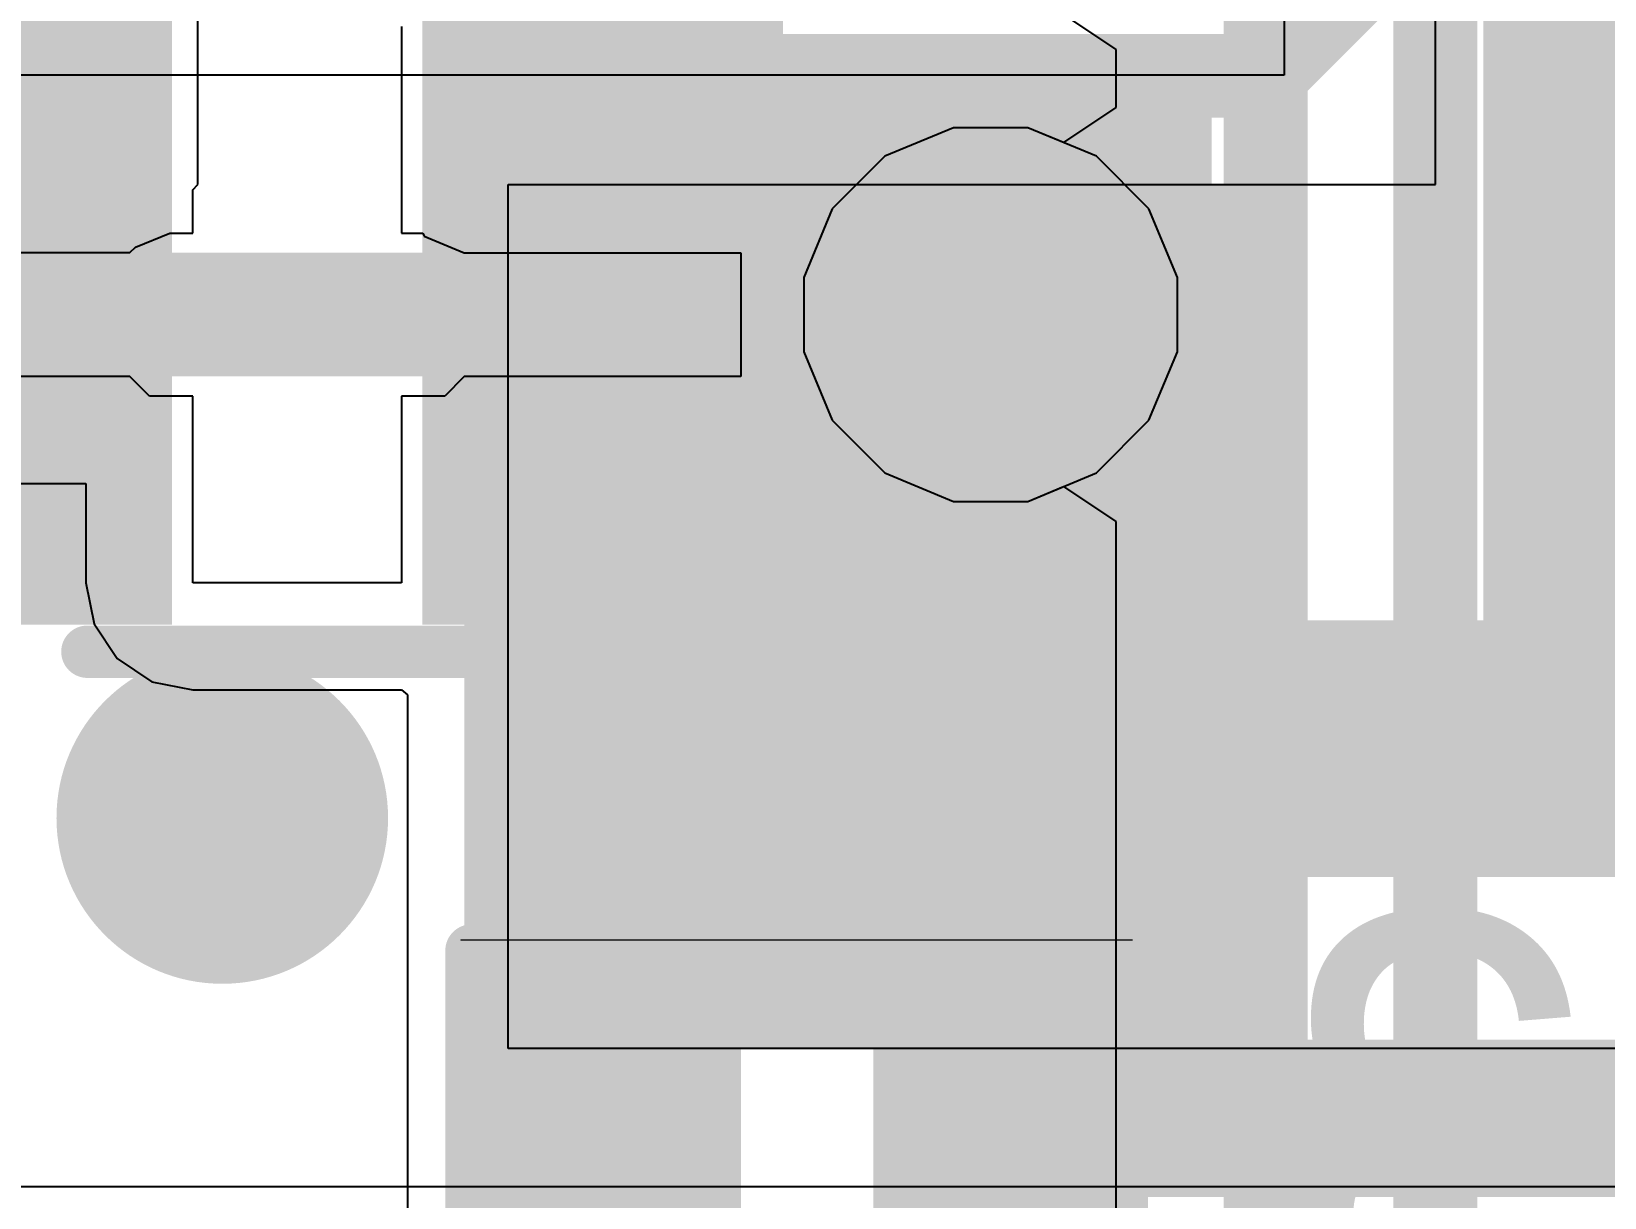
# Model space of a CAD drawing. Header units: inches. Extents: x -2.7 to 10.9, y -2.9 to 7.4.
# Drawn here: x 1.2015 to 1.3515, y -1.7771 to -1.6658 of the extents above; entities that cross this region are included whole.
import ezdxf

# ---------------------------------------------------------------- set-up
doc = ezdxf.new("R2010")
doc.units = ezdxf.units.IN
doc.header["$MEASUREMENT"] = 0
for name, color, linetype in [('Board Outline', 216, 'Continuous'), ('Bottom Layer', 5, 'Continuous'), ('Bottom Overlay', 54, 'Continuous'), ('Bottom Paste', 16, 'Continuous'), ('Bottom Solder', 6, 'Continuous'), ('Drill Drawing', 1, 'Continuous'), ('Layer 2', 16, 'Continuous'), ('Layer 3', 76, 'Continuous'), ('Top Layer', 1, 'Continuous'), ('Top Solder', 216, 'Continuous'), ('Via Holes', 16, 'Continuous')]:
    doc.layers.add(name, color=color, linetype=linetype)
doc.styles.add('Arial', font='', dxfattribs={"height": 0.2})
doc.styles.get('Arial').set_extended_font_data('Arial')

# ---------------------------------------------------------------- blocks, each defined once
blk = doc.blocks.new('SOT_583_B_136')
at = {"layer": 'Bottom Layer'}
for points in [[(-0.04232, 0.03543), (-0.01594, 0.03543), (-0.01594, 0.02362), (-0.04232, 0.02362)], [(0.01594, 0.03543), (0.04232, 0.03543), (0.04232, 0.02362), (0.01594, 0.02362)], [(-0.04232, 0.01575), (-0.01594, 0.01575), (-0.01594, 0.00394), (-0.04232, 0.00394)], [(0.01594, 0.01575), (0.04232, 0.01575), (0.04232, 0.00394), (0.01594, 0.00394)], [(-0.04232, -0.00394), (-0.01594, -0.00394), (-0.01594, -0.01575), (-0.04232, -0.01575)], [(0.01594, -0.00394), (0.04232, -0.00394), (0.04232, -0.01575), (0.01594, -0.01575)], [(-0.04232, -0.02362), (-0.01594, -0.02362), (-0.01594, -0.03543), (-0.04232, -0.03543)], [(0.01594, -0.02362), (0.04232, -0.02362), (0.04232, -0.03543), (0.01594, -0.03543)]]:
    blk.add_hatch(color=5, dxfattribs=at).paths.add_polyline_path(points)
at = {"layer": 'Bottom Paste'}
for points in [[(-0.04232, 0.03543), (-0.01594, 0.03543), (-0.01594, 0.02362), (-0.04232, 0.02362)], [(0.01594, 0.03543), (0.04232, 0.03543), (0.04232, 0.02362), (0.01594, 0.02362)], [(-0.04232, 0.01575), (-0.01594, 0.01575), (-0.01594, 0.00394), (-0.04232, 0.00394)], [(0.01594, 0.01575), (0.04232, 0.01575), (0.04232, 0.00394), (0.01594, 0.00394)], [(-0.04232, -0.00394), (-0.01594, -0.00394), (-0.01594, -0.01575), (-0.04232, -0.01575)], [(0.01594, -0.00394), (0.04232, -0.00394), (0.04232, -0.01575), (0.01594, -0.01575)], [(-0.04232, -0.02362), (-0.01594, -0.02362), (-0.01594, -0.03543), (-0.04232, -0.03543)], [(0.01594, -0.02362), (0.04232, -0.02362), (0.04232, -0.03543), (0.01594, -0.03543)]]:
    blk.add_hatch(color=16, dxfattribs=at).paths.add_polyline_path(points)
at = {"layer": 'Bottom Solder'}
for points in [[(-0.04632, 0.03943), (-0.01194, 0.03943), (-0.01194, 0.01962), (-0.04632, 0.01962)], [(0.01194, 0.03943), (0.04632, 0.03943), (0.04632, 0.01962), (0.01194, 0.01962)], [(-0.04632, 0.01975), (-0.01194, 0.01975), (-0.01194, -0.00006), (-0.04632, -0.00006)], [(0.01194, 0.01975), (0.04632, 0.01975), (0.04632, -0.00006), (0.01194, -0.00006)], [(-0.04632, 0.00006), (-0.01194, 0.00006), (-0.01194, -0.01975), (-0.04632, -0.01975)], [(0.01194, 0.00006), (0.04632, 0.00006), (0.04632, -0.01975), (0.01194, -0.01975)], [(-0.04632, -0.01962), (-0.01194, -0.01962), (-0.01194, -0.03943), (-0.04632, -0.03943)], [(0.01194, -0.01962), (0.04632, -0.01962), (0.04632, -0.03943), (0.01194, -0.03943)]]:
    blk.add_hatch(color=6, dxfattribs=at).paths.add_polyline_path(points)
at = {"layer": 'Bottom Overlay'}
for points in [[(-0.02, 0.042, 0.005, 0.005, 0), (0.022, 0.042, 0.005, 0.005, 0)], [(-0.053, -0.035, 0.005, 0.005, 0), (-0.053, -0.025, 0.005, 0.005, 0)], [(-0.053, -0.025, 0.005, 0.005, 0), (-0.048, -0.03, 0.005, 0.005, 0)], [(-0.053, -0.035, 0.005, 0.005, 0), (-0.048, -0.03, 0.005, 0.005, 0)], [(-0.02, -0.042, 0.005, 0.005, 0), (0.022, -0.042, 0.005, 0.005, 0)]]:
    blk.add_lwpolyline(points, format="xyseb", dxfattribs=at)
for points in [[(-0.02125, 0.042, 0.0025, 0.0025, 1), (-0.01875, 0.042, 0.0025, 0.0025, 1)], [(0.02075, 0.042, 0.0025, 0.0025, 1), (0.02325, 0.042, 0.0025, 0.0025, 1)], [(-0.05425, -0.025, 0.0025, 0.0025, 1), (-0.05175, -0.025, 0.0025, 0.0025, 1)], [(-0.05425, -0.025, 0.0025, 0.0025, 1), (-0.05175, -0.025, 0.0025, 0.0025, 1)], [(-0.04925, -0.03, 0.0025, 0.0025, 1), (-0.04675, -0.03, 0.0025, 0.0025, 1)], [(-0.04925, -0.03, 0.0025, 0.0025, 1), (-0.04675, -0.03, 0.0025, 0.0025, 1)], [(-0.05425, -0.035, 0.0025, 0.0025, 1), (-0.05175, -0.035, 0.0025, 0.0025, 1)], [(-0.05425, -0.035, 0.0025, 0.0025, 1), (-0.05175, -0.035, 0.0025, 0.0025, 1)], [(-0.02125, -0.042, 0.0025, 0.0025, 1), (-0.01875, -0.042, 0.0025, 0.0025, 1)], [(0.02075, -0.042, 0.0025, 0.0025, 1), (0.02325, -0.042, 0.0025, 0.0025, 1)]]:
    blk.add_lwpolyline(points, format="xyseb", close=True, dxfattribs=at)
blk = doc.blocks.new('R___0402_B_201')
at = {"layer": 'Bottom Layer'}
for points in [[(-0.0095, 0.0125), (-0.0095, -0.0125), (-0.0275, -0.0125), (-0.0275, 0.0125)], [(0.0275, 0.0125), (0.0275, -0.0125), (0.0095, -0.0125), (0.0095, 0.0125)]]:
    blk.add_hatch(color=5, dxfattribs=at).paths.add_polyline_path(points)
at = {"layer": 'Bottom Paste'}
for points in [[(-0.0095, 0.0125), (-0.0095, -0.0125), (-0.0275, -0.0125), (-0.0275, 0.0125)], [(0.0275, 0.0125), (0.0275, -0.0125), (0.0095, -0.0125), (0.0095, 0.0125)]]:
    blk.add_hatch(color=16, dxfattribs=at).paths.add_polyline_path(points)
at = {"layer": 'Bottom Solder'}
for points in [[(-0.00733, 0.01467), (-0.00733, -0.01467), (-0.02967, -0.01467), (-0.02967, 0.01467)], [(0.02967, 0.01467), (0.02967, -0.01467), (0.00733, -0.01467), (0.00733, 0.01467)]]:
    blk.add_hatch(color=6, dxfattribs=at).paths.add_polyline_path(points)
at = {"layer": 'Bottom Overlay'}
for points in [[(-0.031, -0.016, 0.005, 0.005, 0), (-0.031, 0.016, 0.005, 0.005, 0)], [(-0.031, 0.016, 0.005, 0.005, 0), (0.031, 0.016, 0.005, 0.005, 0)], [(0.031, -0.016, 0.005, 0.005, 0), (0.031, 0.016, 0.005, 0.005, 0)], [(-0.032, 0.017, 0.000127, 0.000127, 0), (0.032, 0.017, 0.000127, 0.000127, 0)], [(-0.031, -0.016, 0.005, 0.005, 0), (0.031, -0.016, 0.005, 0.005, 0)]]:
    blk.add_lwpolyline(points, format="xyseb", dxfattribs=at)
for points in [[(-0.03225, 0.016, 0.0025, 0.0025, 1), (-0.02975, 0.016, 0.0025, 0.0025, 1)], [(-0.03225, 0.016, 0.0025, 0.0025, 1), (-0.02975, 0.016, 0.0025, 0.0025, 1)], [(0.02975, 0.016, 0.0025, 0.0025, 1), (0.03225, 0.016, 0.0025, 0.0025, 1)], [(0.02975, 0.016, 0.0025, 0.0025, 1), (0.03225, 0.016, 0.0025, 0.0025, 1)], [(-0.03203, 0.017, 0.0000635, 0.0000635, 1), (-0.03197, 0.017, 0.0000635, 0.0000635, 1)], [(0.03197, 0.017, 0.0000635, 0.0000635, 1), (0.03203, 0.017, 0.0000635, 0.0000635, 1)], [(-0.03225, -0.016, 0.0025, 0.0025, 1), (-0.02975, -0.016, 0.0025, 0.0025, 1)], [(-0.03225, -0.016, 0.0025, 0.0025, 1), (-0.02975, -0.016, 0.0025, 0.0025, 1)], [(0.02975, -0.016, 0.0025, 0.0025, 1), (0.03225, -0.016, 0.0025, 0.0025, 1)], [(0.02975, -0.016, 0.0025, 0.0025, 1), (0.03225, -0.016, 0.0025, 0.0025, 1)]]:
    blk.add_lwpolyline(points, format="xyseb", close=True, dxfattribs=at)

msp = doc.modelspace()

# ---------------------------------------------------------------- hatches: boundary and pattern name
at = {"layer": 'Bottom Layer'}
for points in [[(1.34, -1.74648), (1.367, -1.74648), (1.367, -1.576), (1.34, -1.576)], [(1.11742, -1.68123), (1.21092, -1.68123), (1.21092, -1.66553), (1.11742, -1.66553)], [(1.24281, -1.68154), (1.31409, -1.68154), (1.31409, -1.66607), (1.24281, -1.66607)], [(1.27573, -1.7128), (1.31409, -1.7128), (1.31409, -1.66607), (1.27573, -1.66607)], [(1.18454, -1.69875), (1.26919, -1.69875), (1.26919, -1.68694), (1.18454, -1.68694)], [(1.24281, -1.825), (1.26919, -1.825), (1.26919, -1.70662), (1.24281, -1.70662)], [(1.24281, -1.74648), (1.367, -1.74648), (1.367, -1.722), (1.24281, -1.722)]]:
    msp.add_hatch(color=5, dxfattribs=at).paths.add_polyline_path(points)
h = msp.add_hatch(color=5, dxfattribs=at)
edge = h.paths.add_edge_path()
edge.add_arc((1.293, -1.69284), 0.01181, 0, 360)
h = msp.add_hatch(color=5, dxfattribs=at)
edge = h.paths.add_edge_path()
edge.add_arc((1.21973, -1.74086), 0.01181, 0, 360)
at = {"layer": 'Bottom Solder'}
h = msp.add_hatch(color=6, dxfattribs=at)
edge = h.paths.add_edge_path()
edge.add_arc((1.293, -1.69284), 0.01581, 0, 360)
h = msp.add_hatch(color=6, dxfattribs=at)
edge = h.paths.add_edge_path()
edge.add_arc((1.21973, -1.74086), 0.01581, 0, 360)
at = {"layer": 'Layer 2'}
h = msp.add_hatch(color=16, dxfattribs=at)
edge = h.paths.add_edge_path()
edge.add_arc((1.293, -1.69284), 0.01181, 0, 360)
h = msp.add_hatch(color=16, dxfattribs=at)
edge = h.paths.add_edge_path()
edge.add_arc((1.21973, -1.74086), 0.01181, 0, 360)
at = {"layer": 'Layer 3'}
msp.add_hatch(color=76, dxfattribs=at).paths.add_polyline_path([(1.247, -1.76284), (1.321, -1.76284), (1.321, -1.68045), (1.247, -1.68045)])
h = msp.add_hatch(color=76, dxfattribs=at)
edge = h.paths.add_edge_path()
edge.add_arc((1.293, -1.69284), 0.01181, 0, 360)
h = msp.add_hatch(color=76, dxfattribs=at)
edge = h.paths.add_edge_path()
edge.add_arc((1.21973, -1.74086), 0.01181, 0, 360)
at = {"layer": 'Top Layer'}
h = msp.add_hatch(color=1, dxfattribs=at)
edge = h.paths.add_edge_path()
edge.add_arc((1.293, -1.69284), 0.01181, 0, 360)
h = msp.add_hatch(color=1, dxfattribs=at)
edge = h.paths.add_edge_path()
edge.add_arc((1.21973, -1.74086), 0.01181, 0, 360)
at = {"layer": 'Top Solder'}
h = msp.add_hatch(color=216, dxfattribs=at)
edge = h.paths.add_edge_path()
edge.add_arc((1.293, -1.69284), 0.01581, 0, 360)
h = msp.add_hatch(color=216, dxfattribs=at)
edge = h.paths.add_edge_path()
edge.add_arc((1.21973, -1.74086), 0.01581, 0, 360)
at = {"layer": 'Via Holes'}
h = msp.add_hatch(color=7, dxfattribs=at)
edge = h.paths.add_edge_path()
edge.add_arc((1.293, -1.69284), 0.00591, 0, 360)
h = msp.add_hatch(color=7, dxfattribs=at)
edge = h.paths.add_edge_path()
edge.add_arc((1.21973, -1.74086), 0.00591, 0, 360)

# ---------------------------------------------------------------- linework, layer by layer
at = {"layer": 'Board Outline'}
msp.add_lwpolyline([(2.84412, -0.24125, 0.005, 0.005, -0.741893), (-2.49969, -1.37795, 0.005, 0.005, 0)], format="xyseb", dxfattribs=at)
at = {"layer": 'Bottom Layer'}
for p, q in [((1.21741, -1.68045), (1.21741, -1.60316)), ((1.23681, -1.66538), (1.23681, -1.68507)), ((1.21692, -1.68094), (1.21741, -1.68045)), ((1.21692, -1.68507), (1.21692, -1.68094)), ((1.21144, -1.68643), (1.21472, -1.68507)), ((1.21472, -1.68507), (1.21692, -1.68507)), ((1.23681, -1.68507), (1.23886, -1.68507)), ((1.23886, -1.68507), (1.23898, -1.68537)), ((1.23898, -1.68537), (1.24281, -1.68695)), ((1.10816, -1.68694), (1.21092, -1.68694)), ((1.21092, -1.68694), (1.21144, -1.68643)), ((1.24281, -1.68695), (1.26919, -1.68695)), ((1.26919, -1.68695), (1.26919, -1.69875)), ((1.21092, -1.69875), (1.16821, -1.69875)), ((1.2128, -1.70062), (1.21092, -1.69875)), ((1.24281, -1.69875), (1.24094, -1.70062)), ((1.26919, -1.69875), (1.24281, -1.69875)), ((1.21692, -1.70062), (1.2128, -1.70062)), ((1.21692, -1.71844), (1.21692, -1.70062)), ((1.24094, -1.70062), (1.23681, -1.70062)), ((1.23681, -1.70062), (1.23681, -1.71844)), ((1.17386, -1.70895), (1.20673, -1.70895)), ((1.20673, -1.70895), (1.20673, -1.71844)), ((1.20673, -1.71844), (1.2075, -1.72234)), ((1.23681, -1.71844), (1.21692, -1.71844)), ((1.2075, -1.72234), (1.20971, -1.72565)), ((1.20971, -1.72565), (1.21302, -1.72786)), ((1.21302, -1.72786), (1.21692, -1.72863)), ((1.21692, -1.72863), (1.23681, -1.72863)), ((1.23681, -1.72863), (1.2374, -1.72911)), ((1.2374, -1.72911), (1.2374, -1.74648)), ((1.2374, -1.74648), (1.2374, -1.825))]:
    msp.add_line(p, q, dxfattribs=at)
for points in [[(1.31901, -1.67007, 0.008, 0.008, 0), (1.32917, -1.65992, 0.008, 0.008, 0)], [(1.302, -1.67816, 0.008, 0.008, 0), (1.31009, -1.67007, 0.008, 0.008, 0)], [(1.31009, -1.67007, 0.008, 0.008, 0), (1.31901, -1.67007, 0.008, 0.008, 0)], [(1.302, -1.6837, 0.008, 0.008, 0), (1.302, -1.67816, 0.008, 0.008, 0)], [(1.25954, -1.73715, 0.015, 0.015, 0), (1.26169, -1.735, 0.015, 0.015, 0)], [(1.25954, -1.7405, 0.015, 0.015, 0), (1.25954, -1.73715, 0.015, 0.015, 0)], [(1.293, -1.7695, 0.015, 0.015, 0), (1.59256, -1.7695, 0.015, 0.015, 0)]]:
    msp.add_lwpolyline(points, format="xyseb", dxfattribs=at)
for points in [[(1.30809, -1.67007, 0.004, 0.004, 1), (1.31209, -1.67007, 0.004, 0.004, 1)], [(1.30809, -1.67007, 0.004, 0.004, 1), (1.31209, -1.67007, 0.004, 0.004, 1)], [(1.31701, -1.67007, 0.004, 0.004, 1), (1.32101, -1.67007, 0.004, 0.004, 1)], [(1.31701, -1.67007, 0.004, 0.004, 1), (1.32101, -1.67007, 0.004, 0.004, 1)], [(1.3, -1.67816, 0.004, 0.004, 1), (1.304, -1.67816, 0.004, 0.004, 1)], [(1.3, -1.67816, 0.004, 0.004, 1), (1.304, -1.67816, 0.004, 0.004, 1)], [(1.3, -1.6837, 0.004, 0.004, 1), (1.304, -1.6837, 0.004, 0.004, 1)], [(1.25794, -1.735, 0.0075, 0.0075, 1), (1.26544, -1.735, 0.0075, 0.0075, 1)], [(1.25579, -1.73715, 0.0075, 0.0075, 1), (1.26329, -1.73715, 0.0075, 0.0075, 1)], [(1.25579, -1.73715, 0.0075, 0.0075, 1), (1.26329, -1.73715, 0.0075, 0.0075, 1)], [(1.25579, -1.7405, 0.0075, 0.0075, 1), (1.26329, -1.7405, 0.0075, 0.0075, 1)], [(1.28925, -1.7695, 0.0075, 0.0075, 1), (1.29675, -1.7695, 0.0075, 0.0075, 1)]]:
    msp.add_lwpolyline(points, format="xyseb", close=True, dxfattribs=at)
at = {"layer": 'Drill Drawing'}
for points in [[(1.288, -1.68784, 0.002, 0.002, 0), (1.293, -1.68284, 0.002, 0.002, 0)], [(1.293, -1.68284, 0.002, 0.002, 0), (1.298, -1.68784, 0.002, 0.002, 0)], [(1.29, -1.68984, 0.002, 0.002, 0), (1.293, -1.68684, 0.002, 0.002, 0)], [(1.293, -1.68684, 0.002, 0.002, 0), (1.296, -1.68984, 0.002, 0.002, 0)], [(1.283, -1.68784, 0.002, 0.002, 0), (1.288, -1.69284, 0.002, 0.002, 0)], [(1.283, -1.68784, 0.002, 0.002, 0), (1.288, -1.68784, 0.002, 0.002, 0)], [(1.298, -1.68784, 0.002, 0.002, 0), (1.303, -1.68784, 0.002, 0.002, 0)], [(1.298, -1.69284, 0.002, 0.002, 0), (1.303, -1.68784, 0.002, 0.002, 0)], [(1.287, -1.68984, 0.002, 0.002, 0), (1.29, -1.69284, 0.002, 0.002, 0)], [(1.287, -1.68984, 0.002, 0.002, 0), (1.29, -1.68984, 0.002, 0.002, 0)], [(1.296, -1.68984, 0.002, 0.002, 0), (1.299, -1.68984, 0.002, 0.002, 0)], [(1.296, -1.69284, 0.002, 0.002, 0), (1.299, -1.68984, 0.002, 0.002, 0)], [(1.283, -1.69784, 0.002, 0.002, 0), (1.288, -1.69284, 0.002, 0.002, 0)], [(1.287, -1.69584, 0.002, 0.002, 0), (1.29, -1.69284, 0.002, 0.002, 0)], [(1.296, -1.69284, 0.002, 0.002, 0), (1.299, -1.69584, 0.002, 0.002, 0)], [(1.298, -1.69284, 0.002, 0.002, 0), (1.303, -1.69784, 0.002, 0.002, 0)], [(1.287, -1.69584, 0.002, 0.002, 0), (1.29, -1.69584, 0.002, 0.002, 0)], [(1.29, -1.69584, 0.002, 0.002, 0), (1.293, -1.69884, 0.002, 0.002, 0)], [(1.293, -1.69884, 0.002, 0.002, 0), (1.296, -1.69584, 0.002, 0.002, 0)], [(1.296, -1.69584, 0.002, 0.002, 0), (1.299, -1.69584, 0.002, 0.002, 0)], [(1.283, -1.69784, 0.002, 0.002, 0), (1.288, -1.69784, 0.002, 0.002, 0)], [(1.288, -1.69784, 0.002, 0.002, 0), (1.293, -1.70284, 0.002, 0.002, 0)], [(1.293, -1.70284, 0.002, 0.002, 0), (1.298, -1.69784, 0.002, 0.002, 0)], [(1.298, -1.69784, 0.002, 0.002, 0), (1.303, -1.69784, 0.002, 0.002, 0)], [(1.21473, -1.73586, 0.002, 0.002, 0), (1.21973, -1.73086, 0.002, 0.002, 0)], [(1.21973, -1.73086, 0.002, 0.002, 0), (1.22473, -1.73586, 0.002, 0.002, 0)], [(1.21673, -1.73786, 0.002, 0.002, 0), (1.21973, -1.73486, 0.002, 0.002, 0)], [(1.21973, -1.73486, 0.002, 0.002, 0), (1.22273, -1.73786, 0.002, 0.002, 0)], [(1.20973, -1.73586, 0.002, 0.002, 0), (1.21473, -1.74086, 0.002, 0.002, 0)], [(1.20973, -1.73586, 0.002, 0.002, 0), (1.21473, -1.73586, 0.002, 0.002, 0)], [(1.22473, -1.73586, 0.002, 0.002, 0), (1.22973, -1.73586, 0.002, 0.002, 0)], [(1.22473, -1.74086, 0.002, 0.002, 0), (1.22973, -1.73586, 0.002, 0.002, 0)], [(1.21373, -1.73786, 0.002, 0.002, 0), (1.21673, -1.74086, 0.002, 0.002, 0)], [(1.21373, -1.73786, 0.002, 0.002, 0), (1.21673, -1.73786, 0.002, 0.002, 0)], [(1.22273, -1.73786, 0.002, 0.002, 0), (1.22573, -1.73786, 0.002, 0.002, 0)], [(1.22273, -1.74086, 0.002, 0.002, 0), (1.22573, -1.73786, 0.002, 0.002, 0)], [(1.20973, -1.74586, 0.002, 0.002, 0), (1.21473, -1.74086, 0.002, 0.002, 0)], [(1.21373, -1.74386, 0.002, 0.002, 0), (1.21673, -1.74086, 0.002, 0.002, 0)], [(1.22273, -1.74086, 0.002, 0.002, 0), (1.22573, -1.74386, 0.002, 0.002, 0)], [(1.22473, -1.74086, 0.002, 0.002, 0), (1.22973, -1.74586, 0.002, 0.002, 0)], [(1.21373, -1.74386, 0.002, 0.002, 0), (1.21673, -1.74386, 0.002, 0.002, 0)], [(1.21673, -1.74386, 0.002, 0.002, 0), (1.21973, -1.74686, 0.002, 0.002, 0)], [(1.21973, -1.74686, 0.002, 0.002, 0), (1.22273, -1.74386, 0.002, 0.002, 0)], [(1.22273, -1.74386, 0.002, 0.002, 0), (1.22573, -1.74386, 0.002, 0.002, 0)], [(1.20973, -1.74586, 0.002, 0.002, 0), (1.21473, -1.74586, 0.002, 0.002, 0)], [(1.21473, -1.74586, 0.002, 0.002, 0), (1.21973, -1.75086, 0.002, 0.002, 0)], [(1.21973, -1.75086, 0.002, 0.002, 0), (1.22473, -1.74586, 0.002, 0.002, 0)], [(1.22473, -1.74586, 0.002, 0.002, 0), (1.22973, -1.74586, 0.002, 0.002, 0)]]:
    msp.add_lwpolyline(points, format="xyseb", dxfattribs=at)
for points in [[(1.2925, -1.68284, 0.001, 0.001, 1), (1.2935, -1.68284, 0.001, 0.001, 1)], [(1.2925, -1.68284, 0.001, 0.001, 1), (1.2935, -1.68284, 0.001, 0.001, 1)], [(1.2925, -1.68684, 0.001, 0.001, 1), (1.2935, -1.68684, 0.001, 0.001, 1)], [(1.2925, -1.68684, 0.001, 0.001, 1), (1.2935, -1.68684, 0.001, 0.001, 1)], [(1.2825, -1.68784, 0.001, 0.001, 1), (1.2835, -1.68784, 0.001, 0.001, 1)], [(1.2825, -1.68784, 0.001, 0.001, 1), (1.2835, -1.68784, 0.001, 0.001, 1)], [(1.2875, -1.68784, 0.001, 0.001, 1), (1.2885, -1.68784, 0.001, 0.001, 1)], [(1.2875, -1.68784, 0.001, 0.001, 1), (1.2885, -1.68784, 0.001, 0.001, 1)], [(1.2975, -1.68784, 0.001, 0.001, 1), (1.2985, -1.68784, 0.001, 0.001, 1)], [(1.2975, -1.68784, 0.001, 0.001, 1), (1.2985, -1.68784, 0.001, 0.001, 1)], [(1.3025, -1.68784, 0.001, 0.001, 1), (1.3035, -1.68784, 0.001, 0.001, 1)], [(1.3025, -1.68784, 0.001, 0.001, 1), (1.3035, -1.68784, 0.001, 0.001, 1)], [(1.2865, -1.68984, 0.001, 0.001, 1), (1.2875, -1.68984, 0.001, 0.001, 1)], [(1.2865, -1.68984, 0.001, 0.001, 1), (1.2875, -1.68984, 0.001, 0.001, 1)], [(1.2895, -1.68984, 0.001, 0.001, 1), (1.2905, -1.68984, 0.001, 0.001, 1)], [(1.2895, -1.68984, 0.001, 0.001, 1), (1.2905, -1.68984, 0.001, 0.001, 1)], [(1.2955, -1.68984, 0.001, 0.001, 1), (1.2965, -1.68984, 0.001, 0.001, 1)], [(1.2955, -1.68984, 0.001, 0.001, 1), (1.2965, -1.68984, 0.001, 0.001, 1)], [(1.2985, -1.68984, 0.001, 0.001, 1), (1.2995, -1.68984, 0.001, 0.001, 1)], [(1.2985, -1.68984, 0.001, 0.001, 1), (1.2995, -1.68984, 0.001, 0.001, 1)], [(1.2875, -1.69284, 0.001, 0.001, 1), (1.2885, -1.69284, 0.001, 0.001, 1)], [(1.2875, -1.69284, 0.001, 0.001, 1), (1.2885, -1.69284, 0.001, 0.001, 1)], [(1.2895, -1.69284, 0.001, 0.001, 1), (1.2905, -1.69284, 0.001, 0.001, 1)], [(1.2895, -1.69284, 0.001, 0.001, 1), (1.2905, -1.69284, 0.001, 0.001, 1)], [(1.2955, -1.69284, 0.001, 0.001, 1), (1.2965, -1.69284, 0.001, 0.001, 1)], [(1.2955, -1.69284, 0.001, 0.001, 1), (1.2965, -1.69284, 0.001, 0.001, 1)], [(1.2975, -1.69284, 0.001, 0.001, 1), (1.2985, -1.69284, 0.001, 0.001, 1)], [(1.2975, -1.69284, 0.001, 0.001, 1), (1.2985, -1.69284, 0.001, 0.001, 1)], [(1.2865, -1.69584, 0.001, 0.001, 1), (1.2875, -1.69584, 0.001, 0.001, 1)], [(1.2865, -1.69584, 0.001, 0.001, 1), (1.2875, -1.69584, 0.001, 0.001, 1)], [(1.2895, -1.69584, 0.001, 0.001, 1), (1.2905, -1.69584, 0.001, 0.001, 1)], [(1.2895, -1.69584, 0.001, 0.001, 1), (1.2905, -1.69584, 0.001, 0.001, 1)], [(1.2955, -1.69584, 0.001, 0.001, 1), (1.2965, -1.69584, 0.001, 0.001, 1)], [(1.2955, -1.69584, 0.001, 0.001, 1), (1.2965, -1.69584, 0.001, 0.001, 1)], [(1.2985, -1.69584, 0.001, 0.001, 1), (1.2995, -1.69584, 0.001, 0.001, 1)], [(1.2985, -1.69584, 0.001, 0.001, 1), (1.2995, -1.69584, 0.001, 0.001, 1)], [(1.2825, -1.69784, 0.001, 0.001, 1), (1.2835, -1.69784, 0.001, 0.001, 1)], [(1.2825, -1.69784, 0.001, 0.001, 1), (1.2835, -1.69784, 0.001, 0.001, 1)], [(1.2875, -1.69784, 0.001, 0.001, 1), (1.2885, -1.69784, 0.001, 0.001, 1)], [(1.2875, -1.69784, 0.001, 0.001, 1), (1.2885, -1.69784, 0.001, 0.001, 1)], [(1.2925, -1.69884, 0.001, 0.001, 1), (1.2935, -1.69884, 0.001, 0.001, 1)], [(1.2925, -1.69884, 0.001, 0.001, 1), (1.2935, -1.69884, 0.001, 0.001, 1)], [(1.2975, -1.69784, 0.001, 0.001, 1), (1.2985, -1.69784, 0.001, 0.001, 1)], [(1.2975, -1.69784, 0.001, 0.001, 1), (1.2985, -1.69784, 0.001, 0.001, 1)], [(1.3025, -1.69784, 0.001, 0.001, 1), (1.3035, -1.69784, 0.001, 0.001, 1)], [(1.3025, -1.69784, 0.001, 0.001, 1), (1.3035, -1.69784, 0.001, 0.001, 1)], [(1.2925, -1.70284, 0.001, 0.001, 1), (1.2935, -1.70284, 0.001, 0.001, 1)], [(1.2925, -1.70284, 0.001, 0.001, 1), (1.2935, -1.70284, 0.001, 0.001, 1)], [(1.21923, -1.73086, 0.001, 0.001, 1), (1.22023, -1.73086, 0.001, 0.001, 1)], [(1.21923, -1.73086, 0.001, 0.001, 1), (1.22023, -1.73086, 0.001, 0.001, 1)], [(1.21923, -1.73486, 0.001, 0.001, 1), (1.22023, -1.73486, 0.001, 0.001, 1)], [(1.21923, -1.73486, 0.001, 0.001, 1), (1.22023, -1.73486, 0.001, 0.001, 1)], [(1.20923, -1.73586, 0.001, 0.001, 1), (1.21023, -1.73586, 0.001, 0.001, 1)], [(1.20923, -1.73586, 0.001, 0.001, 1), (1.21023, -1.73586, 0.001, 0.001, 1)], [(1.21423, -1.73586, 0.001, 0.001, 1), (1.21523, -1.73586, 0.001, 0.001, 1)], [(1.21423, -1.73586, 0.001, 0.001, 1), (1.21523, -1.73586, 0.001, 0.001, 1)], [(1.22423, -1.73586, 0.001, 0.001, 1), (1.22523, -1.73586, 0.001, 0.001, 1)], [(1.22423, -1.73586, 0.001, 0.001, 1), (1.22523, -1.73586, 0.001, 0.001, 1)], [(1.22923, -1.73586, 0.001, 0.001, 1), (1.23023, -1.73586, 0.001, 0.001, 1)], [(1.22923, -1.73586, 0.001, 0.001, 1), (1.23023, -1.73586, 0.001, 0.001, 1)], [(1.21323, -1.73786, 0.001, 0.001, 1), (1.21423, -1.73786, 0.001, 0.001, 1)], [(1.21323, -1.73786, 0.001, 0.001, 1), (1.21423, -1.73786, 0.001, 0.001, 1)], [(1.21623, -1.73786, 0.001, 0.001, 1), (1.21723, -1.73786, 0.001, 0.001, 1)], [(1.21623, -1.73786, 0.001, 0.001, 1), (1.21723, -1.73786, 0.001, 0.001, 1)], [(1.22223, -1.73786, 0.001, 0.001, 1), (1.22323, -1.73786, 0.001, 0.001, 1)], [(1.22223, -1.73786, 0.001, 0.001, 1), (1.22323, -1.73786, 0.001, 0.001, 1)], [(1.22523, -1.73786, 0.001, 0.001, 1), (1.22623, -1.73786, 0.001, 0.001, 1)], [(1.22523, -1.73786, 0.001, 0.001, 1), (1.22623, -1.73786, 0.001, 0.001, 1)], [(1.21423, -1.74086, 0.001, 0.001, 1), (1.21523, -1.74086, 0.001, 0.001, 1)], [(1.21423, -1.74086, 0.001, 0.001, 1), (1.21523, -1.74086, 0.001, 0.001, 1)], [(1.21623, -1.74086, 0.001, 0.001, 1), (1.21723, -1.74086, 0.001, 0.001, 1)], [(1.21623, -1.74086, 0.001, 0.001, 1), (1.21723, -1.74086, 0.001, 0.001, 1)], [(1.22223, -1.74086, 0.001, 0.001, 1), (1.22323, -1.74086, 0.001, 0.001, 1)], [(1.22223, -1.74086, 0.001, 0.001, 1), (1.22323, -1.74086, 0.001, 0.001, 1)], [(1.22423, -1.74086, 0.001, 0.001, 1), (1.22523, -1.74086, 0.001, 0.001, 1)], [(1.22423, -1.74086, 0.001, 0.001, 1), (1.22523, -1.74086, 0.001, 0.001, 1)], [(1.21323, -1.74386, 0.001, 0.001, 1), (1.21423, -1.74386, 0.001, 0.001, 1)], [(1.21323, -1.74386, 0.001, 0.001, 1), (1.21423, -1.74386, 0.001, 0.001, 1)], [(1.21623, -1.74386, 0.001, 0.001, 1), (1.21723, -1.74386, 0.001, 0.001, 1)], [(1.21623, -1.74386, 0.001, 0.001, 1), (1.21723, -1.74386, 0.001, 0.001, 1)], [(1.22223, -1.74386, 0.001, 0.001, 1), (1.22323, -1.74386, 0.001, 0.001, 1)], [(1.22223, -1.74386, 0.001, 0.001, 1), (1.22323, -1.74386, 0.001, 0.001, 1)], [(1.22523, -1.74386, 0.001, 0.001, 1), (1.22623, -1.74386, 0.001, 0.001, 1)], [(1.22523, -1.74386, 0.001, 0.001, 1), (1.22623, -1.74386, 0.001, 0.001, 1)], [(1.20923, -1.74586, 0.001, 0.001, 1), (1.21023, -1.74586, 0.001, 0.001, 1)], [(1.20923, -1.74586, 0.001, 0.001, 1), (1.21023, -1.74586, 0.001, 0.001, 1)], [(1.21423, -1.74586, 0.001, 0.001, 1), (1.21523, -1.74586, 0.001, 0.001, 1)], [(1.21423, -1.74586, 0.001, 0.001, 1), (1.21523, -1.74586, 0.001, 0.001, 1)], [(1.21923, -1.74686, 0.001, 0.001, 1), (1.22023, -1.74686, 0.001, 0.001, 1)], [(1.21923, -1.74686, 0.001, 0.001, 1), (1.22023, -1.74686, 0.001, 0.001, 1)], [(1.22423, -1.74586, 0.001, 0.001, 1), (1.22523, -1.74586, 0.001, 0.001, 1)], [(1.22423, -1.74586, 0.001, 0.001, 1), (1.22523, -1.74586, 0.001, 0.001, 1)], [(1.22923, -1.74586, 0.001, 0.001, 1), (1.23023, -1.74586, 0.001, 0.001, 1)], [(1.22923, -1.74586, 0.001, 0.001, 1), (1.23023, -1.74586, 0.001, 0.001, 1)], [(1.21923, -1.75086, 0.001, 0.001, 1), (1.22023, -1.75086, 0.001, 0.001, 1)], [(1.21923, -1.75086, 0.001, 0.001, 1), (1.22023, -1.75086, 0.001, 0.001, 1)]]:
    msp.add_lwpolyline(points, format="xyseb", close=True, dxfattribs=at)
at = {"layer": 'Layer 2'}
for p, q in [((1.28946, -1.67503), (1.28291, -1.67775)), ((1.29654, -1.67503), (1.28946, -1.67503)), ((1.30309, -1.67775), (1.29654, -1.67503)), ((1.28291, -1.67775), (1.2779, -1.68276)), ((1.3081, -1.68276), (1.30309, -1.67775)), ((1.2779, -1.68276), (1.27519, -1.6893)), ((1.31081, -1.6893), (1.3081, -1.68276)), ((1.27519, -1.6893), (1.27519, -1.69639)), ((1.31081, -1.69639), (1.31081, -1.6893)), ((1.27519, -1.69639), (1.2779, -1.70293)), ((1.3081, -1.70293), (1.31081, -1.69639)), ((1.2779, -1.70293), (1.28291, -1.70794)), ((1.30309, -1.70794), (1.3081, -1.70293)), ((1.28291, -1.70794), (1.28946, -1.71066)), ((1.29654, -1.71066), (1.30309, -1.70794)), ((1.28946, -1.71066), (1.29654, -1.71066))]:
    msp.add_line(p, q, dxfattribs=at)
at = {"layer": 'Layer 3'}
for p, q in [((1.33541, -1.68045), (1.33541, -1.58)), ((1.321, -1.63462), (1.321, -1.67)), ((1.321, -1.67), (1.10816, -1.67)), ((1.247, -1.76284), (1.247, -1.68045)), ((1.247, -1.68045), (1.33541, -1.68045)), ((1.39332, -1.76284), (1.247, -1.76284)), ((1.163, -1.776), (1.401, -1.776))]:
    msp.add_line(p, q, dxfattribs=at)
at = {"layer": 'Top Layer'}
for p, q in [((1.29995, -1.66421), (1.30495, -1.66755)), ((1.30495, -1.66755), (1.30495, -1.6731)), ((1.30495, -1.6731), (1.29995, -1.67644)), ((1.28946, -1.67503), (1.28291, -1.67775)), ((1.29654, -1.67503), (1.28946, -1.67503)), ((1.29995, -1.67644), (1.29654, -1.67503)), ((1.28291, -1.67775), (1.2779, -1.68276)), ((1.2779, -1.68276), (1.27519, -1.6893)), ((1.27519, -1.6893), (1.27519, -1.69639)), ((1.27519, -1.69639), (1.2779, -1.70293)), ((1.2779, -1.70293), (1.28291, -1.70794)), ((1.28291, -1.70794), (1.28946, -1.71066)), ((1.29654, -1.71066), (1.29995, -1.70925)), ((1.29995, -1.70925), (1.30495, -1.71259)), ((1.28946, -1.71066), (1.29654, -1.71066)), ((1.30495, -1.71259), (1.30495, -1.91101))]:
    msp.add_line(p, q, dxfattribs=at)
for points in [[(1.33541, -1.92371, 0.008, 0.008, 0), (1.33541, -1.60422, 0.008, 0.008, 0)], [(1.31922, -1.91692, 0.008, 0.008, 0), (1.31922, -1.61259, 0.008, 0.008, 0)]]:
    msp.add_lwpolyline(points, format="xyseb", dxfattribs=at)

# ---------------------------------------------------------------- block references
for name, p in [('SOT_583_B_136', (1.22687, -1.683)), ('R___0402_B_201', (1.2745, -1.7695))]:
    msp.add_blockref(name, p)

# ---------------------------------------------------------------- texts
at = {"layer": 'Bottom Overlay', "style": 'Arial', "text_generation_flag": 2}
msp.add_text('R13', height=0.04, dxfattribs=at).set_placement((1.42252, -1.78999))

doc.saveas('drawing.dxf')
